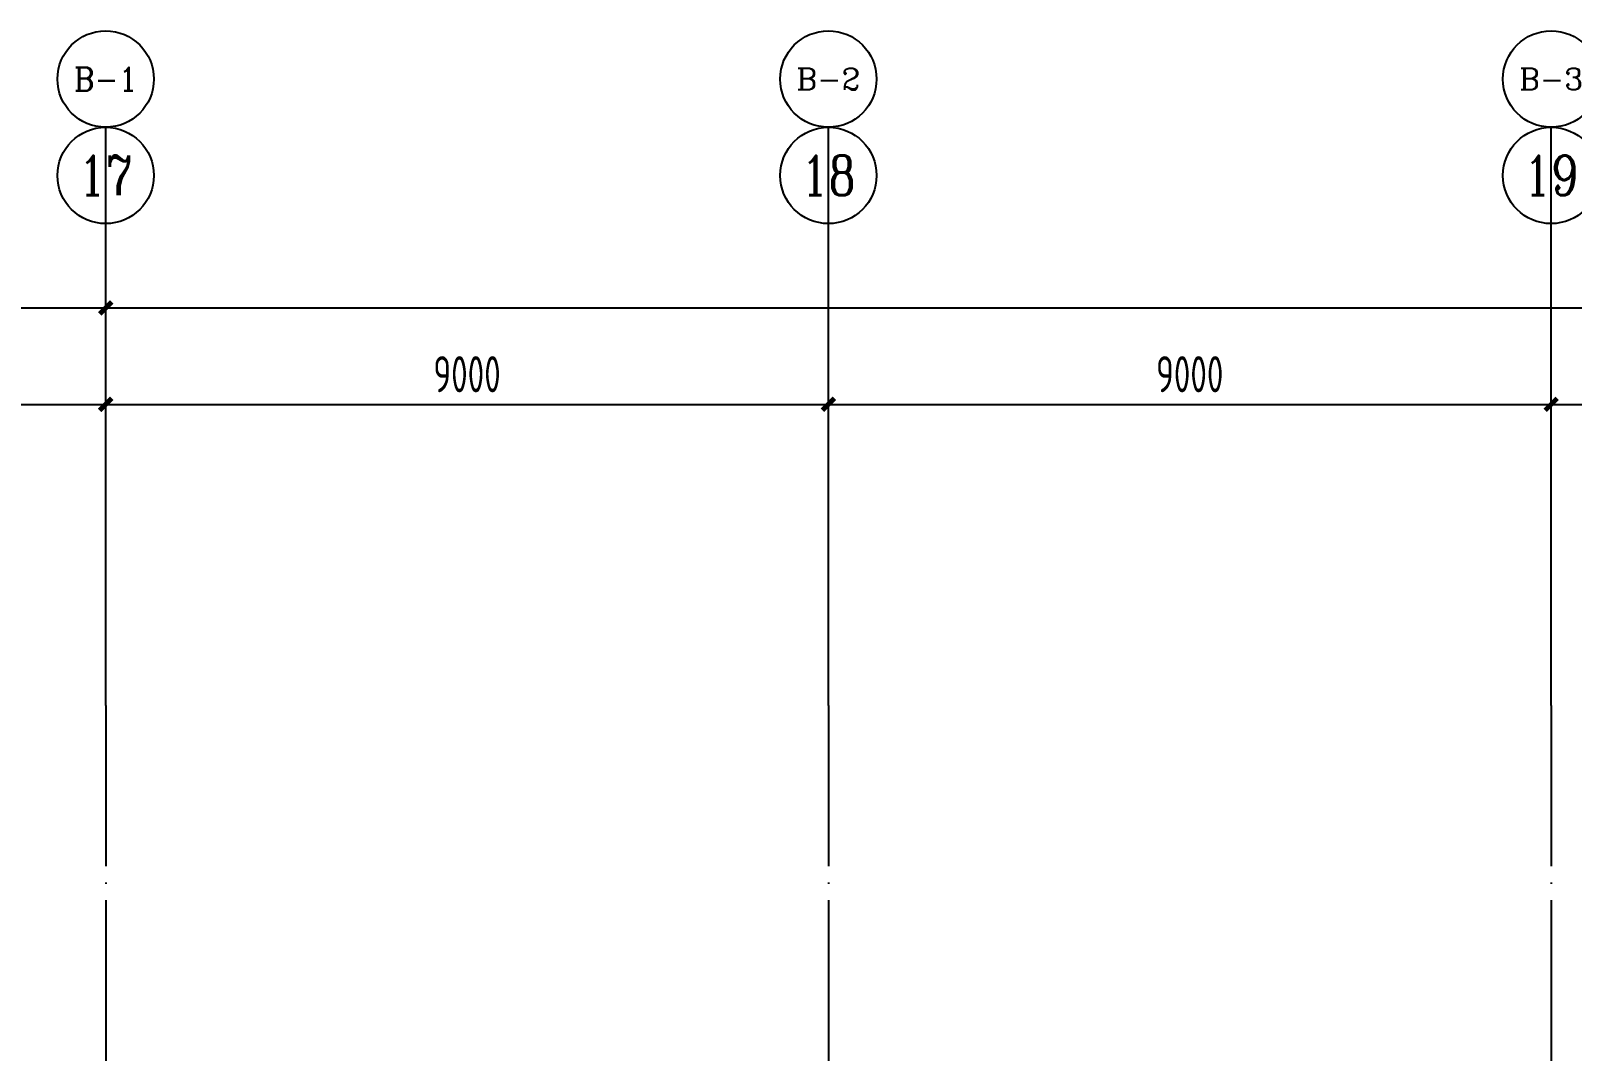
# Model space of a CAD drawing. Extents: x -502255 to 1362592, y -400300 to 332622.
# Drawn here: x 629834 to 649028, y -78374 to -65548 of the extents above; entities that cross this region are included whole.
import ezdxf
from ezdxf.enums import TextEntityAlignment as Align

# ---------------------------------------------------------------- set-up
doc = ezdxf.new("R2010")
doc.units = 0
doc.header["$LTSCALE"] = 1000
doc.header["$MEASUREMENT"] = 0
doc.linetypes.add('DOTE', pattern=[2.42, 2, -0.2, 0.02, -0.2])
for name, color, linetype in [('AXIS_TEXT', 7, 'Continuous'), ('S-DIM', 3, 'Continuous'), ('S-DOTE', 8, 'DOTE')]:
    doc.layers.add(name, color=color, linetype=linetype)
doc.styles.add('_TCH_AXIS', font='COMPLEX', dxfattribs={"bigfont": 'GBCBIG'})
doc.styles.add('COMPLEX', font='COMPLEX.shx', dxfattribs={"width": 0.65})
doc.styles.get("Standard").update_dxf_attribs({"font": 'tssdeng2.shx', "width": 0.7, "bigfont": '@@hztxt.shx'})
doc.dimstyles.new('TSSD_150_150', dxfattribs={"dimtxt": 450, "dimasz": 150, "dimexe": 150, "dimexo": 375, "dimgap": 150, "dimtad": 1, "dimdec": 0, "dimzin": 0, "dimdsep": 46, "dimtxsty": 'Standard', "dimblk": 'ARCHTICK', "dimcen": 0, "dimdle": 150, "dimclrt": 7, "dimadec": 0, "dimazin": 0, "dimtfac": 1, "dimtdec": 0, "dimtix": 1, "dimtmove": 2, "dimatfit": 3, "dimfxl": 1, "dimtolj": 1, "dimtzin": 0, "dimarcsym": 0})

# ---------------------------------------------------------------- blocks, each defined once
blk = doc.blocks.new('_ArchTick')
at = {"color": 0, "linetype": 'ByBlock', "const_width": 0.4}
blk.add_lwpolyline([(-0.5, -0.5), (0.5, 0.5)], dxfattribs=at)
blk = doc.blocks.new('*D2064')
at = {"layer": 'Defpoints', "color": 0, "transparency": 16777216}
for p in [(1027055, 262782), (1019605, 259032), (1027055, 259032)]:
    blk.add_point(p, dxfattribs=at)
at = {"layer": 'S-DIM', "color": 0, "lineweight": -2, "transparency": 16777216}
for p, q in [((1019455, 262782), (1027205, 262782)), ((1019605, 259407), (1019605, 262932)), ((1027055, 259407), (1027055, 262932))]:
    blk.add_line(p, q, dxfattribs=at)
at = {"layer": 'S-DIM', "color": 0, "lineweight": -2, "transparency": 16777216, "xscale": 150, "yscale": 150, "zscale": 150, "rotation": 180}
blk.add_blockref('_ArchTick', (1019605, 262782), dxfattribs=at)
at = {"layer": 'S-DIM', "color": 0, "lineweight": -2, "transparency": 16777216, "xscale": 150, "yscale": 150, "zscale": 150}
blk.add_blockref('_ArchTick', (1027055, 262782), dxfattribs=at)
at = {"layer": 'S-DIM', "color": 7, "transparency": 16777216, "insert": (1023330, 263157), "char_height": 450, "attachment_point": 5}
blk.add_mtext('\\A1;7450', dxfattribs=at)
blk = doc.blocks.new('*D2065')
at = {"layer": 'Defpoints', "color": 0, "transparency": 16777216}
for p in [(1116055, 263982), (1027055, 259032), (1116055, 259032)]:
    blk.add_point(p, dxfattribs=at)
at = {"layer": 'S-DIM', "color": 0, "lineweight": -2, "transparency": 16777216}
for p, q in [((1027055, 259407), (1027055, 264132)), ((1116055, 259407), (1116055, 264132)), ((1026905, 263982), (1116205, 263982))]:
    blk.add_line(p, q, dxfattribs=at)
at = {"layer": 'S-DIM', "color": 0, "lineweight": -2, "transparency": 16777216, "xscale": 150, "yscale": 150, "zscale": 150, "rotation": 180}
blk.add_blockref('_ArchTick', (1027055, 263982), dxfattribs=at)
at = {"layer": 'S-DIM', "color": 0, "lineweight": -2, "transparency": 16777216, "xscale": 150, "yscale": 150, "zscale": 150}
blk.add_blockref('_ArchTick', (1116055, 263982), dxfattribs=at)
at = {"layer": 'S-DIM', "color": 7, "transparency": 16777216, "insert": (1071555, 264357), "char_height": 450, "attachment_point": 5}
blk.add_mtext('\\A1;89000', dxfattribs=at)
blk = doc.blocks.new('*D2066')
at = {"layer": 'Defpoints', "color": 0, "transparency": 16777216}
for p in [(1036055, 262782), (1027055, 259032), (1036055, 259032)]:
    blk.add_point(p, dxfattribs=at)
at = {"layer": 'S-DIM', "color": 0, "lineweight": -2, "transparency": 16777216}
for p, q in [((1026905, 262782), (1036205, 262782)), ((1027055, 259407), (1027055, 262932)), ((1036055, 259407), (1036055, 262932))]:
    blk.add_line(p, q, dxfattribs=at)
at = {"layer": 'S-DIM', "color": 0, "lineweight": -2, "transparency": 16777216, "xscale": 150, "yscale": 150, "zscale": 150, "rotation": 180}
blk.add_blockref('_ArchTick', (1027055, 262782), dxfattribs=at)
at = {"layer": 'S-DIM', "color": 0, "lineweight": -2, "transparency": 16777216, "xscale": 150, "yscale": 150, "zscale": 150}
blk.add_blockref('_ArchTick', (1036055, 262782), dxfattribs=at)
at = {"layer": 'S-DIM', "color": 7, "transparency": 16777216, "insert": (1031555, 263157), "char_height": 450, "attachment_point": 5}
blk.add_mtext('\\A1;9000', dxfattribs=at)
blk = doc.blocks.new('*D2067')
at = {"layer": 'Defpoints', "color": 0, "transparency": 16777216}
for p in [(1045055, 262782), (1036055, 259032), (1045055, 259032)]:
    blk.add_point(p, dxfattribs=at)
at = {"layer": 'S-DIM', "color": 0, "lineweight": -2, "transparency": 16777216}
for p, q in [((1035905, 262782), (1045205, 262782)), ((1036055, 259407), (1036055, 262932)), ((1045055, 259407), (1045055, 262932))]:
    blk.add_line(p, q, dxfattribs=at)
at = {"layer": 'S-DIM', "color": 0, "lineweight": -2, "transparency": 16777216, "xscale": 150, "yscale": 150, "zscale": 150, "rotation": 180}
blk.add_blockref('_ArchTick', (1036055, 262782), dxfattribs=at)
at = {"layer": 'S-DIM', "color": 0, "lineweight": -2, "transparency": 16777216, "xscale": 150, "yscale": 150, "zscale": 150}
blk.add_blockref('_ArchTick', (1045055, 262782), dxfattribs=at)
at = {"layer": 'S-DIM', "color": 7, "transparency": 16777216, "insert": (1040555, 263157), "char_height": 450, "attachment_point": 5}
blk.add_mtext('\\A1;9000', dxfattribs=at)
blk = doc.blocks.new('*D2068')
at = {"layer": 'Defpoints', "color": 0, "transparency": 16777216}
for p in [(1054055, 262782), (1045055, 259032), (1054055, 259032)]:
    blk.add_point(p, dxfattribs=at)
at = {"layer": 'S-DIM', "color": 0, "lineweight": -2, "transparency": 16777216}
for p, q in [((1044905, 262782), (1054205, 262782)), ((1045055, 259407), (1045055, 262932)), ((1054055, 259407), (1054055, 262932))]:
    blk.add_line(p, q, dxfattribs=at)
at = {"layer": 'S-DIM', "color": 0, "lineweight": -2, "transparency": 16777216, "xscale": 150, "yscale": 150, "zscale": 150, "rotation": 180}
blk.add_blockref('_ArchTick', (1045055, 262782), dxfattribs=at)
at = {"layer": 'S-DIM', "color": 0, "lineweight": -2, "transparency": 16777216, "xscale": 150, "yscale": 150, "zscale": 150}
blk.add_blockref('_ArchTick', (1054055, 262782), dxfattribs=at)
at = {"layer": 'S-DIM', "color": 7, "transparency": 16777216, "insert": (1049555, 263157), "char_height": 450, "attachment_point": 5}
blk.add_mtext('\\A1;9000', dxfattribs=at)
blk = doc.blocks.new('_AXISO')
blk.add_circle((0, 0), 0.5)
at = {"layer": 'AXIS_TEXT', "style": 'COMPLEX', "width": 1.041667}
blk.add_attdef('A', text='', height=0.56, dxfattribs=at).set_placement((-0.25, -0.28), (0.25, -0.28), align=Align.FIT)
blk = doc.blocks.new('*D2096')
at = {"layer": 'Defpoints', "color": 0, "transparency": 16777216}
for p in [(1116055, 263982), (996205, 259032), (1116055, 259032)]:
    blk.add_point(p, dxfattribs=at)
at = {"layer": 'S-DIM', "color": 0, "lineweight": -2, "transparency": 16777216}
for p, q in [((996205, 259407), (996205, 264132)), ((1116055, 259407), (1116055, 264132)), ((996055, 263982), (1116205, 263982))]:
    blk.add_line(p, q, dxfattribs=at)
at = {"layer": 'S-DIM', "color": 0, "lineweight": -2, "transparency": 16777216, "xscale": 150, "yscale": 150, "zscale": 150, "rotation": 180}
blk.add_blockref('_ArchTick', (996205, 263982), dxfattribs=at)
at = {"layer": 'S-DIM', "color": 0, "lineweight": -2, "transparency": 16777216, "xscale": 150, "yscale": 150, "zscale": 150}
blk.add_blockref('_ArchTick', (1116055, 263982), dxfattribs=at)
at = {"layer": 'S-DIM', "color": 7, "transparency": 16777216, "insert": (1056130, 264357), "char_height": 450, "attachment_point": 5}
blk.add_mtext('\\A1;119850', dxfattribs=at)
blk = doc.blocks.new('*D2101')
at = {"layer": 'Defpoints', "color": 0, "transparency": 16777216}
for p in [(1027055, 262782), (1019605, 259032), (1027055, 259032)]:
    blk.add_point(p, dxfattribs=at)
at = {"layer": 'S-DIM', "color": 0, "lineweight": -2, "transparency": 16777216}
for p, q in [((1019455, 262782), (1027205, 262782)), ((1019605, 259407), (1019605, 262932)), ((1027055, 259407), (1027055, 262932))]:
    blk.add_line(p, q, dxfattribs=at)
at = {"layer": 'S-DIM', "color": 0, "lineweight": -2, "transparency": 16777216, "xscale": 150, "yscale": 150, "zscale": 150, "rotation": 180}
blk.add_blockref('_ArchTick', (1019605, 262782), dxfattribs=at)
at = {"layer": 'S-DIM', "color": 0, "lineweight": -2, "transparency": 16777216, "xscale": 150, "yscale": 150, "zscale": 150}
blk.add_blockref('_ArchTick', (1027055, 262782), dxfattribs=at)
at = {"layer": 'S-DIM', "color": 7, "transparency": 16777216, "insert": (1023330, 263157), "char_height": 450, "attachment_point": 5}
blk.add_mtext('\\A1;7450', dxfattribs=at)
blk = doc.blocks.new('*D2102')
at = {"layer": 'Defpoints', "color": 0, "transparency": 16777216}
for p in [(1036055, 262782), (1027055, 259032), (1036055, 259032)]:
    blk.add_point(p, dxfattribs=at)
at = {"layer": 'S-DIM', "color": 0, "lineweight": -2, "transparency": 16777216}
for p, q in [((1026905, 262782), (1036205, 262782)), ((1027055, 259407), (1027055, 262932)), ((1036055, 259407), (1036055, 262932))]:
    blk.add_line(p, q, dxfattribs=at)
at = {"layer": 'S-DIM', "color": 0, "lineweight": -2, "transparency": 16777216, "xscale": 150, "yscale": 150, "zscale": 150, "rotation": 180}
blk.add_blockref('_ArchTick', (1027055, 262782), dxfattribs=at)
at = {"layer": 'S-DIM', "color": 0, "lineweight": -2, "transparency": 16777216, "xscale": 150, "yscale": 150, "zscale": 150}
blk.add_blockref('_ArchTick', (1036055, 262782), dxfattribs=at)
at = {"layer": 'S-DIM', "color": 7, "transparency": 16777216, "insert": (1031555, 263157), "char_height": 450, "attachment_point": 5}
blk.add_mtext('\\A1;9000', dxfattribs=at)
blk = doc.blocks.new('*D2103')
at = {"layer": 'Defpoints', "color": 0, "transparency": 16777216}
for p in [(1045055, 262782), (1036055, 259032), (1045055, 259032)]:
    blk.add_point(p, dxfattribs=at)
at = {"layer": 'S-DIM', "color": 0, "lineweight": -2, "transparency": 16777216}
for p, q in [((1035905, 262782), (1045205, 262782)), ((1036055, 259407), (1036055, 262932)), ((1045055, 259407), (1045055, 262932))]:
    blk.add_line(p, q, dxfattribs=at)
at = {"layer": 'S-DIM', "color": 0, "lineweight": -2, "transparency": 16777216, "xscale": 150, "yscale": 150, "zscale": 150, "rotation": 180}
blk.add_blockref('_ArchTick', (1036055, 262782), dxfattribs=at)
at = {"layer": 'S-DIM', "color": 0, "lineweight": -2, "transparency": 16777216, "xscale": 150, "yscale": 150, "zscale": 150}
blk.add_blockref('_ArchTick', (1045055, 262782), dxfattribs=at)
at = {"layer": 'S-DIM', "color": 7, "transparency": 16777216, "insert": (1040555, 263157), "char_height": 450, "attachment_point": 5}
blk.add_mtext('\\A1;9000', dxfattribs=at)
blk = doc.blocks.new('*D2104')
at = {"layer": 'Defpoints', "color": 0, "transparency": 16777216}
for p in [(1054055, 262782), (1045055, 259032), (1054055, 259032)]:
    blk.add_point(p, dxfattribs=at)
at = {"layer": 'S-DIM', "color": 0, "lineweight": -2, "transparency": 16777216}
for p, q in [((1044905, 262782), (1054205, 262782)), ((1045055, 259407), (1045055, 262932)), ((1054055, 259407), (1054055, 262932))]:
    blk.add_line(p, q, dxfattribs=at)
at = {"layer": 'S-DIM', "color": 0, "lineweight": -2, "transparency": 16777216, "xscale": 150, "yscale": 150, "zscale": 150, "rotation": 180}
blk.add_blockref('_ArchTick', (1045055, 262782), dxfattribs=at)
at = {"layer": 'S-DIM', "color": 0, "lineweight": -2, "transparency": 16777216, "xscale": 150, "yscale": 150, "zscale": 150}
blk.add_blockref('_ArchTick', (1054055, 262782), dxfattribs=at)
at = {"layer": 'S-DIM', "color": 7, "transparency": 16777216, "insert": (1049555, 263157), "char_height": 450, "attachment_point": 5}
blk.add_mtext('\\A1;9000', dxfattribs=at)
blk = doc.blocks.new('dsadasd')
at = {"layer": 'S-DIM'}
for p, q in [((1027054.9, 259031.5), (1027054.9, 266231.5)), ((1036054.9, 259031.5), (1036054.9, 266231.5)), ((1045054.9, 259031.5), (1045054.9, 266231.5)), ((1027054.9, 259031.5), (1027054.9, 265031.5)), ((1036054.9, 259031.5), (1036054.9, 265031.5)), ((1045054.9, 259031.5), (1045054.9, 265031.5))]:
    blk.add_line(p, q, dxfattribs=at)
at = {"layer": 'S-DOTE', "color": 8, "linetype": 'DOTE'}
for p, q in [((1027054.9, 259031.5), (1027054.9, 84926.2)), ((1036054.9, 259031.5), (1036054.9, 84926.2)), ((1045054.9, 259031.5), (1045054.9, 84926.2))]:
    blk.add_line(p, q, dxfattribs=at)
at = {"layer": 'S-DIM'}
ref = blk.add_blockref('_AXISO', (1027054.9, 266831.5), dxfattribs=dict(at, xscale=1200, yscale=1200, zscale=1200))
ref.add_attrib('A', 'B-1', dxfattribs={"layer": 'AXIS_TEXT', "height": 290.39, "style": '_TCH_AXIS'}).set_placement((1026660.8, 266686.3), (1027449, 266686.3), align=Align.FIT)
ref = blk.add_blockref('_AXISO', (1036054.9, 266831.5), dxfattribs=dict(at, xscale=1200, yscale=1200, zscale=1200))
ref.add_attrib('A', 'B-2', dxfattribs={"layer": 'AXIS_TEXT', "height": 269.48, "style": '_TCH_AXIS'}).set_placement((1035657.1, 266696.8), (1036452.7, 266696.8), align=Align.FIT)
ref = blk.add_blockref('_AXISO', (1045054.9, 266831.5), dxfattribs=dict(at, xscale=1200, yscale=1200, zscale=1200))
ref.add_attrib('A', 'B-3', dxfattribs={"layer": 'AXIS_TEXT', "height": 269.48, "style": '_TCH_AXIS'}).set_placement((1044657.1, 266696.8), (1045452.7, 266696.8), align=Align.FIT)
ref = blk.add_blockref('_AXISO', (1027054.9, 265631.5), dxfattribs=dict(at, xscale=1200, yscale=1200, zscale=1200))
ref.add_attrib('A', '17', dxfattribs={"layer": 'AXIS_TEXT', "height": 492.67, "style": '_TCH_AXIS'}).set_placement((1026714.7, 265385.2), (1027395.1, 265385.2), align=Align.FIT)
ref = blk.add_blockref('_AXISO', (1036054.9, 265631.5), dxfattribs=dict(at, xscale=1200, yscale=1200, zscale=1200))
ref.add_attrib('A', '18', dxfattribs={"layer": 'AXIS_TEXT', "height": 492.67, "style": '_TCH_AXIS'}).set_placement((1035714.7, 265385.2), (1036395.1, 265385.2), align=Align.FIT)
ref = blk.add_blockref('_AXISO', (1045054.9, 265631.5), dxfattribs=dict(at, xscale=1200, yscale=1200, zscale=1200))
ref.add_attrib('A', '19', dxfattribs={"layer": 'AXIS_TEXT', "height": 492.67, "style": '_TCH_AXIS'}).set_placement((1044714.7, 265385.2), (1045395.1, 265385.2), align=Align.FIT)
for p1, p2, distance, picture, middle in [((996204.9, 259031.5), (1116054.9, 259031.5), 4950, '*D2096', (1056129.9, 264356.5)), ((1027054.9, 259031.5), (1116054.9, 259031.5), 4950, '*D2065', (1071554.9, 264356.5)), ((1019604.9, 259031.5), (1027054.9, 259031.5), 3750, '*D2064', (1023329.9, 263156.5)), ((1019604.9, 259031.5), (1027054.9, 259031.5), 3750, '*D2101', (1023329.9, 263156.5)), ((1027054.9, 259031.5), (1036054.9, 259031.5), 3750, '*D2066', (1031554.9, 263156.5)), ((1027054.9, 259031.5), (1036054.9, 259031.5), 3750, '*D2102', (1031554.9, 263156.5)), ((1036054.9, 259031.5), (1045054.9, 259031.5), 3750, '*D2067', (1040554.9, 263156.5)), ((1036054.9, 259031.5), (1045054.9, 259031.5), 3750, '*D2103', (1040554.9, 263156.5)), ((1045054.9, 259031.5), (1054054.9, 259031.5), 3750, '*D2068', (1049554.9, 263156.5)), ((1045054.9, 259031.5), (1054054.9, 259031.5), 3750, '*D2104', (1049554.9, 263156.5))]:
    dim = blk.add_aligned_dim(p1=p1, p2=p2, distance=distance, dimstyle='TSSD_150_150', dxfattribs=at)
    dim.commit()
    dim.dimension.update_dxf_attribs({"geometry": picture, "text_midpoint": middle})

msp = doc.modelspace()

# ---------------------------------------------------------------- block references
at = {"layer": 'S-DOTE'}
msp.add_blockref('dsadasd', (-396289.1, -332979.9), dxfattribs=at)

doc.saveas('drawing.dxf')
